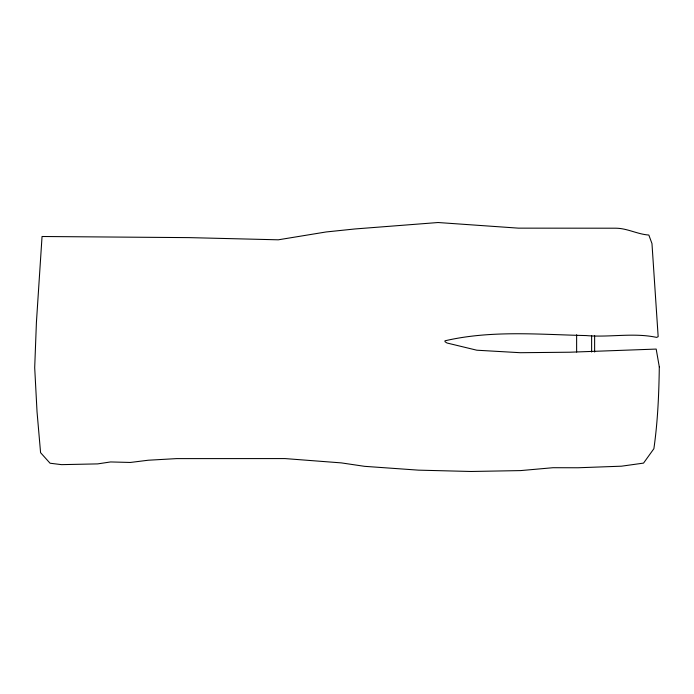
<?xml version="1.0" encoding="UTF-8"?>
<svg xmlns="http://www.w3.org/2000/svg" width="694" height="694" viewBox="0 0 694 694"><rect width="100%" height="100%" fill="white"/><g stroke="black" fill="none" stroke-linecap="round" stroke-linejoin="round"><path stroke-width="1.04" d="M594.628 335.835L594.628 352.032M591.626 335.835L591.626 352.032M576.627 334.76L576.627 352.032M659.3 366.892C658.927 394.235 657.756 421.622 653.878 448.714L643.546 463.106L621.52 466.186L577.998 467.765L552.988 467.713L520.569 470.593L471.079 471.478L418.456 470.15L364.602 466.333L341.327 462.889L284.974 458.578L176.554 458.613L148.273 460.226L130.385 462.456L110.598 461.944L97.654 463.896L61.549 464.642L50.063 463.228L40.582 452.679L37.025 411.698L34.7 367.647L36.409 322.467L42.048 236.498L189.245 237.626L278.303 239.812L326.119 231.961L355.059 228.951L438.088 222.522L518.409 228.144L615.908 228.205C627.315 228.3 637.508 234.277 648.838 235.04L651.97 243.559L658.164 336.694L656.611 337.388C633.414 332.435 609.584 337.64 586.126 335.566C539.134 334.517 491.222 330.04 444.993 340.806L444.993 341.708L447.023 343.01L476.83 350.21L520.318 352.708L569.809 352.214L656.186 349.073L659.3 366.892"/></g></svg>
